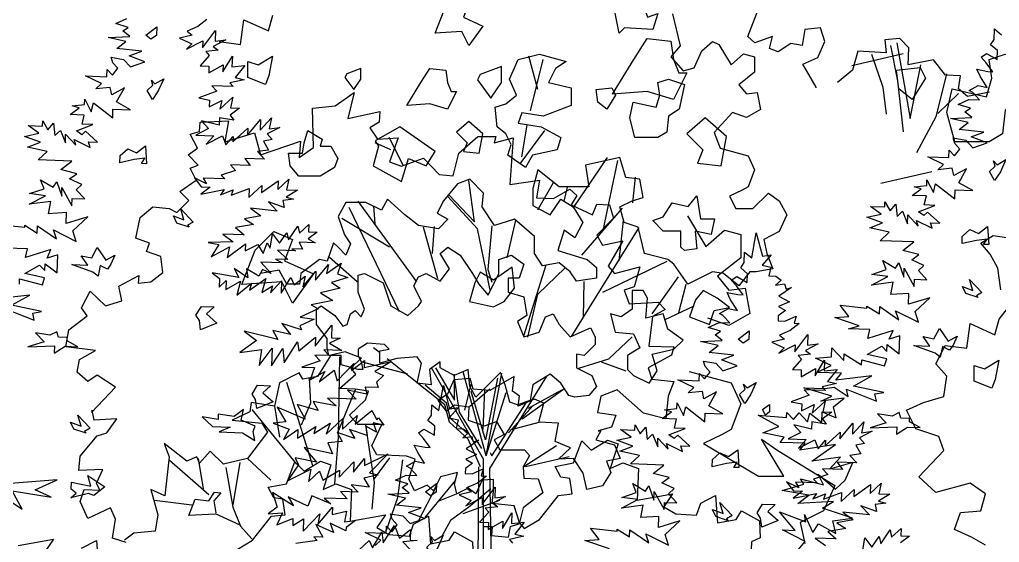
# Model space of a CAD drawing. Header units: inches. Extents: x 11.9 to 85.3, y 21.1 to 37.4.
# Drawn here: x 14.286 to 14.942, y 23.651 to 24.002 of the extents above; entities that cross this region are included whole.
import ezdxf

# ---------------------------------------------------------------- set-up
doc = ezdxf.new("R2010")
doc.units = ezdxf.units.IN
doc.header["$MEASUREMENT"] = 0
doc.layers.add('CAY', color=94, linetype='Continuous')
doc.layers.add('CAY-3', color=61, linetype='Continuous')

# ---------------------------------------------------------------- blocks, each defined once
blk = doc.blocks.new('A$C76451831')
at = {"layer": 'CAY'}
for p, q in [((2471.8, 2031.9), (2478.5, 2069.3)), ((2478.5, 2069.3), (2487.7, 2034.1)), ((2460.6, 2024.6), (2461.2, 2040.4)), ((2461.2, 2040.4), (2471.8, 2031.9)), ((2500.9, 2036.3), (2487.3, 2020.9)), ((2487.7, 2034.1), (2500.9, 2036.3)), ((2455.4, 2016.6), (2460.6, 2024.6)), ((2487.3, 2020.9), (2500.3, 2017.8)), ((2441.2, 1998.5), (2449.5, 2003.7)), ((2449.5, 2003.7), (2465, 1995)), ((2465.5, 2008.1), (2455.4, 2016.6)), ((2465, 1995), (2465.5, 2008.1)), ((2500.3, 2017.8), (2497.6, 2004.7)), ((2497.6, 2004.7), (2508, 2004.3)), ((2508, 2004.3), (2515.9, 1998.6)), ((2449, 1990.1), (2441.2, 1998.5)), ((2459, 1976.6), (2449, 1990.1)), ((2515.9, 1998.6), (2507.5, 1990.8)), ((2507.5, 1990.8), (2520.7, 1993)), ((2520.7, 1993), (2523.1, 1984.8)), ((2435.1, 1980.1), (2451.3, 1976.8)), ((2440.1, 1969.1), (2435.1, 1980.1)), ((2451.3, 1976.8), (2459, 1976.6)), ((2531.4, 1987.2), (2512.4, 1974.7)), ((2512.4, 1974.7), (2527.9, 1966)), ((2523.1, 1984.8), (2531.4, 1987.2)), ((2450.4, 1952.9), (2440.1, 1969.1)), ((2527.9, 1966), (2511.8, 1958.9)), ((2423.5, 1948.4), (2437, 1956)), ((2428.9, 1945.4), (2423.5, 1948.4)), ((2438.9, 1934.7), (2428.9, 1945.4)), ((2437, 1956), (2450.4, 1952.9)), ((2511.3, 1945.3), (2511.1, 1937.6)), ((2522, 1953.1), (2511.3, 1945.3)), ((2511.8, 1958.9), (2522, 1953.1)), ((2407, 1927.6), (2423.1, 1935.2)), ((2423.1, 1935.2), (2438.9, 1934.7)), ((2511.1, 1937.6), (2521.5, 1937.2)), ((2521.5, 1937.2), (2538.1, 1944.4)), ((2542.7, 1933.8), (2529.2, 1923.4)), ((2538.1, 1944.4), (2535, 1934)), ((2535, 1934), (2542.7, 1933.8)), ((2425.3, 1922), (2407, 1927.6)), ((2417, 1916.8), (2425.3, 1922)), ((2427.6, 1908.3), (2417, 1916.8)), ((2529.2, 1923.4), (2513.1, 1916.2)), ((2513.1, 1916.2), (2520.6, 1910.5)), ((2536.2, 1891.4), (2555.7, 1917.4)), ((2555.7, 1917.4), (2555.1, 1901.1)), ((2395.4, 1906.7), (2427.6, 1908.3)), ((2421.9, 1900.8), (2395.4, 1906.7)), ((2520.6, 1910.5), (2501.8, 1905.7)), ((2501.8, 1905.7), (2520.1, 1897.4)), ((2512.1, 1889.5), (2536.6, 1901.8)), ((2536.6, 1901.8), (2536.2, 1891.4)), ((2571.1, 1903.3), (2552.1, 1893.5)), ((2555.1, 1901.1), (2571.1, 1903.3)), ((2408.4, 1890.4), (2421.9, 1900.8)), ((2445.4, 1886.4), (2408.4, 1890.4)), ((2426.6, 1879.3), (2445.4, 1886.4)), ((2520.1, 1897.4), (2512.1, 1889.5)), ((2559.6, 1887.8), (2541, 1885.8)), ((2552.1, 1893.5), (2559.6, 1887.8)), ((2402.2, 1869.3), (2399.8, 1877.6)), ((2399.8, 1877.6), (2418.2, 1874.2)), ((2418.2, 1874.2), (2428.7, 1862.9)), ((2450.3, 1870.4), (2426.6, 1879.3)), ((2546.2, 1880.1), (2532.6, 1864.8)), ((2541, 1885.8), (2546.2, 1880.1)), ((2566.7, 1855.4), (2580.6, 1878.9)), ((2580.6, 1878.9), (2580.1, 1863.1)), ((2393.3, 1848.3), (2393.7, 1859.2)), ((2393.7, 1859.2), (2401.6, 1850.7)), ((2401.6, 1850.7), (2409.6, 1860.9)), ((2409.6, 1860.9), (2402.2, 1869.3)), ((2428.7, 1862.9), (2450.3, 1870.4)), ((2532.6, 1864.8), (2545.7, 1864.3)), ((2545.3, 1853.9), (2567, 1866.3)), ((2545.7, 1864.3), (2545.3, 1853.9)), ((2567, 1866.3), (2566.7, 1855.4)), ((2580.1, 1863.1), (2599.2, 1865.2)), ((2599.2, 1865.2), (2585, 1847.1)), ((2361.6, 1849.4), (2393.3, 1848.3)), ((2385.3, 1838.2), (2361.6, 1849.4)), ((2598.4, 1843.9), (2577, 1839.2)), ((2585, 1847.1), (2598.4, 1843.9)), ((2376.8, 1830.3), (2385.3, 1838.2)), ((2577, 1839.2), (2581.8, 1833.6)), ((1732.8, 1302.8), (1656.2, 1285.1)), ((4326.6, 1059.5), (4333.2, 1082.7)), ((4929.6, 1084.7), (4941, 1036.7)), ((4284.9, 1039.1), (4289.6, 1076)), ((4289.6, 1076), (4326.6, 1059.5)), ((5409.5, 1046.3), (5410, 1062.2)), ((5410, 1062.2), (5420.6, 1053.6)), ((4252.7, 1043.4), (4284.9, 1039.1)), ((4973.2, 1029.6), (4989.3, 1043.4)), ((4989.3, 1043.4), (4998.7, 1039.1)), ((4998.7, 1039.1), (5017.2, 1008.8)), ((5268.6, 1047.8), (5246.4, 1045.7)), ((5246.4, 1045.7), (5248.5, 1026.7)), ((5282.3, 1034.1), (5268.6, 1047.8)), ((5404.2, 1038.3), (5409.5, 1046.3)), ((5414.3, 1029.8), (5404.2, 1038.3)), ((4941, 1036.7), (4926.8, 1020.6)), ((4961.8, 1004.1), (4973.2, 1029.6)), ((5017.2, 1008.8), (5035.7, 1024.9)), ((5035.7, 1024.9), (5051.8, 1020.6)), ((5273.8, 1025), (5197.2, 1007.3)), ((5206.3, 1028.8), (5197.9, 1000.4)), ((5248.5, 1026.7), (5206.3, 1028.8)), ((5281.2, 1008.8), (5282.3, 1034.1)), ((5390, 1020.2), (5398.3, 1025.4)), ((5398.3, 1025.4), (5413.9, 1016.7)), ((5413.9, 1016.7), (5414.3, 1029.8)), ((4728.3, 971.5), (4715.1, 1021.6)), ((4717.8, 939.8), (4736.3, 1016.3)), ((4926.8, 1020.6), (4945.3, 999.7)), ((5051.8, 1020.6), (5051.8, 997.4)), ((5319.2, 1016.2), (5281.2, 1008.8)), ((5337.1, 993), (5319.2, 1016.2)), ((5397.8, 1011.8), (5390, 1020.2)), ((5407.8, 998.3), (5397.8, 1011.8)), ((4945.3, 999.7), (4961.8, 1004.1)), ((5051.8, 997.4), (5028.6, 978.9)), ((5197.9, 1000.4), (5175.7, 982.4)), ((5389, 990.8), (5383.9, 1001.9)), ((5383.9, 1001.9), (5400.1, 998.6)), ((5400.1, 998.6), (5407.8, 998.3)), ((5359.3, 991.9), (5337.1, 993)), ((5356.1, 972.9), (5359.3, 991.9)), ((5399.3, 974.6), (5389, 990.8)), ((5028.6, 978.9), (5040, 965.1)), ((5040, 965.1), (5056.1, 967.1)), ((5056.1, 967.1), (5060.8, 941.9)), ((5369.8, 961.3), (5356.1, 972.9)), ((5402.5, 967.7), (5369.8, 961.3)), ((5372.4, 970.1), (5385.8, 977.8)), ((5377.7, 967.2), (5372.4, 970.1)), ((5387.7, 956.4), (5377.7, 967.2)), ((5385.8, 977.8), (5399.3, 974.6)), ((5355.8, 949.4), (5371.9, 957)), ((5371.9, 957), (5387.7, 956.4)), ((5019.2, 937.2), (4991.7, 907.3)), ((5040, 930.1), (5019.2, 937.2)), ((5060.8, 941.9), (5040, 930.1)), ((5374.2, 943.7), (5355.8, 949.4)), ((5365.8, 938.6), (5374.2, 943.7)), ((5376.4, 930.1), (5365.8, 938.6)), ((5344.2, 928.5), (5376.4, 930.1)), ((5370.7, 922.5), (5344.2, 928.5)), ((5357.2, 912.1), (5370.7, 922.5)), ((4701.9, 860.6), (4738.9, 910.7)), ((4704.6, 871.1), (4712.5, 918.7)), ((4991.7, 907.3), (5000.7, 884.1)), ((5394.2, 908.1), (5357.2, 912.1)), ((5375.4, 901.1), (5394.2, 908.1)), ((4509.3, 881.7), (4485.5, 892.2)), ((4527.8, 857.9), (4506.6, 900.2)), ((5351, 891), (5348.6, 899.3)), ((5348.6, 899.3), (5367.1, 895.9)), ((5367.1, 895.9), (5377.5, 884.7)), ((5399.1, 892.1), (5375.4, 901.1)), ((5377.5, 884.7), (5399.1, 892.1)), ((5000.7, 884.1), (5042.4, 872.7)), ((5342.1, 870.1), (5342.5, 880.9)), ((5342.5, 880.9), (5350.4, 872.5)), ((5350.4, 872.5), (5358.4, 882.6)), ((5358.4, 882.6), (5351, 891)), ((4781, 794.5), (4832.5, 870.4)), ((4850.9, 870.4), (4799.8, 858.6)), ((4826.2, 761), (4847.8, 865.6)), ((4860, 840.1), (4850.9, 870.4)), ((5042.4, 872.7), (5051.8, 851.9)), ((5310.5, 871.2), (5342.1, 870.1)), ((5334.1, 859.9), (5310.5, 871.2)), ((4728.3, 851.9), (4721.2, 824)), ((4760.5, 826.3), (4728.3, 851.9)), ((4799.8, 858.6), (4804.6, 826.3)), ((5051.8, 851.9), (5042.4, 826.3)), ((5325.6, 852), (5334.1, 859.9)), ((5347, 854), (5325.6, 852)), ((5349.4, 843.1), (5347, 854)), ((5368.3, 853.3), (5349.4, 843.1)), ((5356.7, 832.4), (5368.3, 853.3)), ((4626.9, 837.7), (4608.4, 831)), ((4634, 774), (4625.3, 835.7)), ((4647.3, 816.9), (4626.9, 837.7)), ((4880.8, 837.7), (4860, 840.1)), ((4870.1, 802.5), (4874.1, 840.9)), ((4885.5, 810.2), (4880.8, 837.7)), ((5309, 828.6), (5309.3, 836.7)), ((5309.3, 836.7), (5319, 817.8)), ((4608.4, 831), (4587.6, 805.5)), ((4721.2, 824), (4721.2, 798.4)), ((4728.6, 791.9), (4751.7, 832.8)), ((4804.6, 826.3), (4760.5, 826.3)), ((4768, 805.1), (4772.9, 825.9)), ((5033.3, 821.6), (5014.8, 812.5)), ((5042.4, 826.3), (5033.3, 821.6)), ((5287.1, 813.5), (5300.6, 823.4)), ((5290.3, 826.5), (5309, 828.6)), ((5300.6, 823.4), (5290.3, 826.5)), ((5319, 817.8), (5322.2, 830.9)), ((5322.2, 830.9), (5350.9, 808.5)), ((5350.9, 808.5), (5351.3, 821.7)), ((5351.3, 821.7), (5377.6, 820.8)), ((5377.6, 820.8), (5356.7, 832.4)), ((4547.7, 684.5), (4460.2, 805.1)), ((4504.2, 807.8), (4495.2, 791.7)), ((4529.8, 784.6), (4504.2, 807.8)), ((4587.6, 805.5), (4578.1, 787)), ((4638.7, 763.4), (4593.5, 812.2)), ((4595.8, 814.5), (4634, 774)), ((4645.4, 796.4), (4647.3, 816.9)), ((4746.8, 784.6), (4762.9, 807.8)), ((4762.9, 807.8), (4781.4, 796.4)), ((4850.9, 796.4), (4869.4, 805.5)), ((4869.4, 805.5), (4885.5, 810.2)), ((5014.8, 812.5), (5023.9, 794.1)), ((5049.4, 794.1), (5072.6, 816.9)), ((5072.6, 816.9), (5088.7, 805.5)), ((5088.7, 805.5), (5100.1, 784.6)), ((5308.4, 812.7), (5287.1, 813.5)), ((5305.2, 799.3), (5308.4, 812.7)), ((4442.1, 803.1), (4430.3, 782.3)), ((4472, 803.1), (4442.1, 803.1)), ((4522.3, 639.8), (4446.8, 795.6)), ((4495.2, 791.7), (4472, 803.1)), ((4485.8, 770.9), (4483.8, 797.9)), ((4663.8, 768.5), (4645.4, 796.4)), ((4721.2, 798.4), (4746.8, 784.6)), ((4781.4, 796.4), (4795.5, 773.2)), ((4794.3, 724.1), (4854.9, 794.5)), ((4857.6, 773.2), (4850.9, 796.4)), ((5023.9, 794.1), (5049.4, 794.1)), ((5240.9, 785.6), (5224.9, 797.1)), ((5224.9, 797.1), (5246.2, 796.3)), ((5246.2, 796.3), (5246.5, 804)), ((5246.5, 804), (5254.2, 790.6)), ((5254.2, 790.6), (5262.7, 800.7)), ((5262.7, 800.7), (5264.7, 782.1)), ((5264.7, 782.1), (5272.7, 790)), ((5272.7, 790), (5280.2, 771.1)), ((5296.7, 789.1), (5321.1, 798.7)), ((5321.1, 798.7), (5305.2, 799.3)), ((4430.3, 782.3), (4439.8, 754.7)), ((4507, 736.3), (4436.2, 779.1)), ((4550.6, 768.5), (4529.8, 784.6)), ((4578.1, 787), (4594.3, 777.9)), ((4594.3, 777.9), (4580.5, 763.8)), ((4693.7, 777.9), (4663.8, 768.5)), ((4682.7, 720.5), (4695.7, 776.4)), ((4723.6, 752.4), (4693.7, 777.9)), ((4850.1, 715.8), (4856.4, 776.4)), ((4951.7, 782.9), (4979.4, 737.5)), ((5100.1, 784.6), (5088.7, 759.5)), ((5219.4, 781), (5240.9, 785.6)), ((5243.1, 772.4), (5219.4, 781)), ((5280.2, 771.1), (5280.7, 784.3)), ((5280.7, 784.3), (5296, 767.8)), ((5296, 767.8), (5293.5, 776.1)), ((5293.5, 776.1), (5317.1, 764.4)), ((5304.7, 783.4), (5296.7, 789.1)), ((5310.3, 788.7), (5304.7, 783.4)), ((5328.3, 772.2), (5310.3, 788.7)), ((4580.5, 763.8), (4550.6, 768.5)), ((4579.1, 689), (4557.9, 766.3)), ((4571.1, 726.8), (4574.5, 766.9)), ((4657.5, 671.8), (4638.7, 763.4)), ((4659.9, 768.1), (4654, 702.8)), ((4767.6, 761.4), (4758.6, 731.5)), ((4783.7, 750), (4767.6, 761.4)), ((4778.7, 602.9), (4879.6, 765.8)), ((4795.5, 773.2), (4783.7, 750)), ((4878.5, 766.1), (4857.6, 773.2)), ((4887.9, 726.8), (4878.5, 766.1)), ((4979.4, 737.5), (5007.1, 761.7)), ((5007.1, 761.7), (5031.3, 755.2)), ((5223.8, 764.9), (5243.1, 772.4)), ((5253, 758.5), (5223.8, 764.9)), ((5314.7, 772.6), (5328.3, 772.2)), ((5317.1, 764.4), (5314.7, 772.6)), ((4439.8, 754.7), (4448.8, 741)), ((4723.6, 726.8), (4723.6, 752.4)), ((5031.3, 755.2), (5031.3, 720.4)), ((5088.7, 759.5), (5065.6, 747.7)), ((5065.6, 747.7), (5070.3, 726.8)), ((5239.5, 745.8), (5253, 758.5)), ((5289.7, 744), (5239.5, 745.8)), ((4423.7, 742.9), (4414.2, 715.4)), ((4430.3, 736.3), (4423.7, 742.9)), ((4442.1, 724.5), (4430.3, 736.3)), ((4448.8, 741), (4442.1, 724.5)), ((4758.6, 731.5), (4802.2, 717.8)), ((5273.4, 731.5), (5289.7, 744)), ((5297.2, 725.2), (5273.4, 731.5)), ((4402.8, 717.8), (4374.9, 696.9)), ((4414.2, 715.4), (4402.8, 717.8)), ((4458.8, 684.4), (4417.8, 720.8)), ((4735.4, 708.3), (4723.6, 726.8)), ((4802.2, 717.8), (4816, 706)), ((4922.5, 717.8), (4887.9, 726.8)), ((4931.5, 710.7), (4922.5, 717.8)), ((5031.3, 720.4), (4996.5, 692.7)), ((5070.3, 726.8), (5079.3, 704)), ((5286.5, 717.4), (5297.2, 725.2)), ((5304.8, 709.1), (5286.5, 717.4)), ((4654, 702.8), (4659.9, 684)), ((4707.6, 603.7), (4740.9, 709.9)), ((4728.7, 665.9), (4769.2, 705.2)), ((4760.5, 713.1), (4735.4, 708.3)), ((4777, 699.3), (4760.5, 713.1)), ((4816, 706), (4816, 689.9)), ((4825.4, 669), (4921.3, 715.4)), ((4952.3, 680.8), (4931.5, 710.7)), ((5079.3, 704), (5054.2, 699.3)), ((5226.8, 695.5), (5248.4, 702.9)), ((5248.4, 702.9), (5243.4, 716.2)), ((5243.4, 716.2), (5262.1, 705.1)), ((5262.1, 705.1), (5267.3, 713.1)), ((5267.3, 713.1), (5274.7, 691.5)), ((5274.7, 691.5), (5275.2, 704.7)), ((5275.2, 704.7), (5290.1, 677.4)), ((5296.4, 701.2), (5304.8, 709.1)), ((4342.7, 701.7), (4314.8, 696.9)), ((4354.1, 680.8), (4342.7, 701.7)), ((4374.9, 696.9), (4372.6, 680.8)), ((4786.1, 685.5), (4777, 699.3)), ((4816, 689.9), (4786.1, 685.5)), ((4899.3, 636.8), (4938.6, 692.2)), ((4989.3, 699.3), (4952.3, 680.8)), ((5005.4, 696.9), (4989.3, 699.3)), ((4996.5, 692.7), (5013.6, 672)), ((5028.6, 678.5), (5005.4, 696.9)), ((5044.7, 699.3), (5028.6, 678.5)), ((5054.2, 699.3), (5044.7, 699.3)), ((5226.3, 679.6), (5250.7, 692.4)), ((5250.7, 692.4), (5226.8, 695.5)), ((5290.1, 677.4), (5290.5, 688.3)), ((5290.5, 688.3), (5309, 687.6)), ((5309, 687.6), (5296.4, 701.2)), ((4372.6, 680.8), (4354.1, 680.8)), ((4796.7, 631.7), (4797.9, 685.1)), ((4938.6, 636.8), (4950, 680.8)), ((5013.6, 672), (5037.8, 675)), ((5037.8, 675), (5044.9, 637.2)), ((5258.6, 683.9), (5226.3, 679.6)), ((5255.2, 665.5), (5258.6, 683.9)), ((4713.4, 601.8), (4728.7, 665.9)), ((5282, 667.2), (5255.2, 665.5)), ((5281.5, 650.9), (5282, 667.2)), ((5313.5, 660.7), (5281.5, 650.9)), ((5291.5, 640.2), (5313.5, 660.7)), ((4917.8, 627.7), (4961.8, 648.6)), ((5179.9, 649.5), (5219.6, 645.4)), ((5192.9, 632.7), (5179.9, 649.5)), ((5219.6, 645.4), (5219.7, 648.1)), ((5219.7, 648.1), (5238.4, 636.6)), ((5238.4, 636.6), (5238.7, 647.4)), ((5238.7, 647.4), (5267.1, 627.9)), ((5013.6, 619.5), (4982.4, 630.1)), ((5044.9, 637.2), (5013.6, 619.5)), ((5171.6, 631.2), (5192.9, 632.7)), ((5208.3, 619), (5171.6, 631.2)), ((5262.5, 641.2), (5296.4, 624.1)), ((5267.1, 627.9), (5262.5, 641.2)), ((5296.4, 624.1), (5291.5, 640.2)), ((5192.3, 614.2), (5208.3, 619)), ((4834.4, 569.5), (4869.4, 602.2)), ((5224, 613.1), (5192.3, 614.2)), ((5220.8, 600), (5224, 613.1)), ((5258.8, 611.8), (5220.8, 600)), ((5252.9, 598.9), (5258.8, 611.8)), ((5268.9, 603.8), (5252.9, 598.9)), ((5268, 577.1), (5268.9, 603.8)), ((4491.5, 579.5), (4483.4, 586)), ((5166.8, 572.4), (5167.3, 586)), ((5167.3, 586), (5185.2, 566.8)), ((5219.9, 576), (5241.7, 588.4)), ((5241.7, 588.4), (5249.5, 580.4)), ((5249.5, 580.4), (5249.9, 590.8)), ((5249.9, 590.8), (5268, 577.1)), ((5142.7, 570.6), (5166.8, 572.4)), ((5166.3, 559.3), (5142.7, 570.6)), ((5185.2, 566.8), (5185.5, 577.2)), ((5185.5, 577.2), (5211.7, 560.4)), ((5249.2, 569.6), (5219.9, 576)), ((4534.5, 546.7), (4466.9, 564.4)), ((4541.2, 539.6), (4503.7, 569.7)), ((4647.3, 419.7), (4569.9, 556)), ((4575.8, 556.2), (4604.1, 507.8)), ((4789.6, 555.4), (4834.4, 569.5)), ((4823, 565.2), (4860, 551.4)), ((5144.7, 549.2), (5166.3, 559.3)), ((5211.7, 560.4), (5212, 568.1)), ((5212, 568.1), (5246.1, 559.2)), ((5246.1, 559.2), (5249.2, 569.6)), ((4602.9, 544.4), (4611.2, 489.7)), ((4604.1, 507.8), (4604.1, 546.7)), ((4651.6, 424.8), (4617.3, 549.9)), ((4651.6, 424.8), (4675, 548.1)), ((4656.8, 405.9), (4741.3, 542.4)), ((5181.8, 547.9), (5144.7, 549.2)), ((5173.3, 537.8), (5181.8, 547.9)), ((5227, 544), (5173.3, 537.8)), ((5199.7, 528.7), (5227, 544)), ((4589.9, 500.7), (4541.2, 539.6)), ((4592.3, 503.1), (4560.4, 530.2)), ((4668.2, 540.8), (4650.5, 448.4)), ((5157, 525.2), (5170.6, 527)), ((5170.6, 527), (5191.5, 513.1)), ((5244.7, 519.4), (5199.7, 528.7)), ((4650.5, 448.4), (4629.2, 520.8)), ((4646.9, 463.7), (4649.3, 523.1)), ((4651.6, 424.8), (4681.2, 519.2)), ((4705.1, 479.9), (4766.8, 524.3)), ((4714.5, 496), (4764.5, 523.1)), ((5125.3, 526.3), (5157, 525.2)), ((5167.5, 513.9), (5125.3, 526.3)), ((5150.9, 506.4), (5167.5, 513.9)), ((5189.1, 524.1), (5233.8, 506.2)), ((5191.5, 513.1), (5189.1, 524.1)), ((5231.5, 517.1), (5244.7, 519.4)), ((5233.8, 506.2), (5231.5, 517.1)), ((4596.6, 475.1), (4589.9, 500.7)), ((4598.2, 480.3), (4592.3, 503.1)), ((4659.9, 424.8), (4712.2, 505.4)), ((5185.9, 510.6), (5150.9, 506.4)), ((5169.6, 498), (5185.9, 510.6)), ((5174, 481.5), (5169.6, 498)), ((4611.2, 489.7), (4644.6, 435.4)), ((5057.3, 485.6), (5099.7, 481.8)), ((5088.4, 468.6), (5057.3, 485.6)), ((5099.7, 481.8), (5100, 489.5)), ((5100, 489.5), (5110.1, 478.8)), ((5110.1, 478.8), (5118.6, 488.9)), ((5118.6, 488.9), (5131.2, 475.3)), ((5131.2, 475.3), (5134.4, 488.3)), ((5134.4, 488.3), (5152.5, 474.6)), ((5152.5, 474.6), (5153.1, 490.4)), ((5153.1, 490.4), (5174, 481.5)), ((4624.5, 449.6), (4596.6, 475.1)), ((4623.3, 457.8), (4598.2, 480.3)), ((5064.1, 459.1), (5088.4, 468.6)), ((5096, 452.5), (5064.1, 459.1)), ((4643, 408.3), (4624.5, 449.6)), ((5062.5, 449.6), (5086.7, 432.5)), ((5090.3, 444.6), (5096, 452.5)), ((5127.4, 443.3), (5090.3, 444.6)), ((5119.3, 433.1), (5127.4, 443.3)), ((5172.7, 441.7), (5119.3, 433.1)), ((5137.3, 416.6), (5172.7, 441.7)), ((4657.5, 429.5), (4659.9, 424.8)), ((4647.3, 135.4), (4647.3, 419.7)), ((5180.2, 422.8), (5137.3, 416.6)), ((5163.7, 404.8), (5180.2, 422.8)), ((5198.4, 414.5), (5163.7, 404.8)), ((5187.1, 388.1), (5198.4, 414.5)), ((4638.3, 140.1), (4640.6, 408.3)), ((4661.5, 135.4), (4656.8, 405.9)), ((5154.7, 381.1), (5147.1, 397.2)), ((5147.1, 397.2), (5173, 375)), ((5093.2, 372.8), (5125.3, 382.1)), ((5120.6, 390.5), (5154.7, 381.1)), ((5125.3, 382.1), (5120.6, 390.5)), ((5171.9, 380.3), (5154.8, 342.6)), ((5173, 375), (5187.1, 388.1)), ((5132.9, 366), (5093.2, 372.8)), ((5116.6, 353.4), (5132.9, 366)), ((5169.7, 356.6), (5116.6, 353.4)), ((5153.5, 346.7), (5169.7, 356.6)), ((5112.4, 313.2), (5089.4, 340.8)), ((5089.4, 340.8), (5128.7, 326.2)), ((5154.8, 342.6), (5120.1, 324.9)), ((5126.4, 336.8), (5139.1, 310)), ((5128.7, 326.2), (5126.4, 336.8)), ((5198.3, 331.5), (5153.5, 346.7)), ((5120.1, 324.9), (5127.1, 293.6)), ((5139.1, 310), (5147.2, 322.9)), ((5147.2, 322.9), (5173.5, 308.8)), ((5168.7, 327.6), (5198.3, 331.5)), ((5173.5, 308.8), (5168.7, 327.6)), ((5093.9, 313.9), (5112.4, 313.2)), ((5127.7, 296.8), (5093.9, 313.9)), ((5116.8, 284), (5127.7, 296.8))]:
    blk.add_line(p, q, dxfattribs=at)
for points in [[(2451.7, 1910.2), (2468, 1922.8), (2467.5, 1909.6), (2459.2, 1904.5)], [(2453.8, 1827.6), (2462.2, 1835.5), (2459.8, 1843.3), (2465, 1837.6), (2478.4, 1845.3), (2470.1, 1827), (2461.5, 1814.2)], [(1287.7, 1470.3), (1307.5, 1502), (1343.1, 1498), (1347, 1470.3), (1355, 1450.5), (1366.8, 1450.5), (1347, 1410.9), (1307.5, 1422.8), (1256, 1418.8)], [(1754.8, 1391.1), (1762.7, 1426.7), (1814.2, 1414.8), (1822.1, 1442.6), (1818.1, 1470.3), (1841.9, 1478.2), (1877.5, 1466.3), (1865.7, 1410.9), (1841.9, 1395), (1837.9, 1359.4), (1818.1, 1347.5), (1766.7, 1347.5)], [(1058.5, 1448.2), (1054.5, 1440.3), (1074.3, 1412.6), (1090.2, 1436.3), (1090.2, 1460.1)], [(1683.5, 1426.7), (1679.6, 1454.5), (1715.2, 1458.4), (1723.1, 1442.6), (1703.3, 1410.9)], [(1418.3, 1311.9), (1426.2, 1355.4), (1394.5, 1383.2), (1366.8, 1359.4), (1390.6, 1335.6), (1382.7, 1315.8)], [(722.8, 1185.8), (750.5, 1213.5), (778.2, 1201.7), (766.3, 1170), (809.9, 1150.2), (778.2, 1106.6), (762.4, 1138.3), (703, 1134.3)], [(1109.9, 1128.8), (1106, 1160.5), (1078.3, 1140.7), (1058.5, 1152.6), (1050.5, 1136.7), (1042.6, 1109), (1078.3, 1101.1), (1094.1, 1109)], [(4862.9, 1119.3), (4873.5, 1124.6), (4873.5, 1103.5), (4884.1, 1103.5), (4892, 1079.7), (4907.8, 1085), (4899.9, 1061.2), (4857.7, 1063.9), (4849.7, 1055.9), (4841.8, 1095.6), (4849.7, 1095.6)], [(4588.5, 1090.3), (4606.9, 1108.8), (4625.4, 1100.8), (4617.5, 1079.7), (4646.5, 1066.5), (4625.4, 1037.5), (4614.9, 1058.6), (4575.3, 1055.9)], [(1443.6, 1052.7), (1459.9, 1065.3), (1459.5, 1052.2), (1451.1, 1047)], [(4143.6, 1052.7), (4159.9, 1065.3), (4159.5, 1052.2), (4151.1, 1047)], [(4709.9, 855.3), (4683.5, 873.8), (4688.8, 889.6), (4680.8, 905.5), (4667.6, 916), (4665, 945.1), (4680.8, 950.3), (4696.7, 963.5), (4686.1, 987.3), (4699.3, 1016.3), (4731, 1024.3), (4770.6, 1013.7), (4754.7, 1003.1), (4744.2, 982), (4778.5, 974.1), (4778.5, 947.7), (4757.4, 939.8), (4736.3, 931.9), (4704.6, 937.1), (4699.3, 921.3), (4733.6, 916), (4762.7, 900.2), (4757.4, 881.7), (4720.4, 873.8)], [(1795.5, 989.9), (1795.5, 1013.7), (1811.3, 1008.4), (1832.5, 1021.6), (1827.2, 992.6), (1821.9, 979.4)], [(4295.5, 989.9), (4295.5, 1013.7), (4311.3, 1008.4), (4332.5, 1021.6), (4327.2, 992.6), (4321.9, 979.4)], [(4443.3, 995.2), (4440.7, 989.9), (4453.9, 971.5), (4464.4, 987.3), (4464.4, 1003.1)], [(4554.1, 982), (4567.3, 1003.1), (4591.1, 1000.5), (4593.7, 982), (4599, 968.8), (4606.9, 968.8), (4593.7, 942.4), (4567.3, 950.3), (4533, 947.7)], [(1445.7, 970.1), (1454.1, 978), (1451.7, 985.8), (1456.9, 980.2), (1470.4, 987.9), (1462, 969.6), (1453.4, 956.7)], [(4145.7, 970.1), (4154.1, 978), (4151.7, 985.8), (4156.9, 980.2), (4170.4, 987.9), (4162, 969.6), (4153.4, 956.7)], [(4865.6, 929.2), (4870.9, 953), (4905.2, 945.1), (4910.4, 963.5), (4907.8, 982), (4923.6, 987.3), (4947.4, 979.4), (4939.5, 942.4), (4923.6, 931.9), (4921, 908.1), (4907.8, 900.2), (4873.5, 900.2)], [(4818.1, 953), (4815.4, 971.5), (4839.2, 974.1), (4844.5, 963.5), (4831.3, 942.4)], [(4641.2, 876.4), (4646.5, 905.5), (4625.4, 923.9), (4606.9, 908.1), (4622.8, 892.2), (4617.5, 879)], [(4403.7, 887), (4419.5, 887), (4430.1, 868.5), (4424.8, 855.3), (4403.7, 842.1), (4372, 842.1), (4358.8, 857.9), (4356.2, 876.4), (4377.3, 876.4), (4380, 892.2), (4385.2, 910.7), (4406.4, 897.5)], [(4562.1, 857.9), (4575.3, 879), (4522.5, 916), (4485.5, 894.9), (4490.8, 887), (4482.9, 857.9), (4525.1, 834.2), (4535.7, 868.5)], [(1444.6, 860.9), (1436.9, 861.2), (1442.2, 869.2), (1426.3, 867), (1404.8, 862.3), (1405.2, 873.2), (1416.4, 883.2), (1429.3, 877.3), (1442.8, 887.7)], [(4144.6, 860.9), (4136.9, 861.2), (4142.2, 869.2), (4126.3, 867), (4104.8, 862.3), (4105.2, 873.2), (4116.4, 883.2), (4129.3, 877.3), (4142.8, 887.7)], [(5402.6, 849.4), (5411, 857.2), (5408.6, 865), (5413.8, 859.4), (5427.2, 867.1), (5418.9, 848.8), (5410.3, 835.9)], [(1428.7, 781.7), (1410.3, 787.8), (1405.3, 798.4), (1420.9, 792.4), (1416.1, 808.9), (1434.4, 789.2), (1426.1, 784.5)], [(1476.9, 785.4), (1471.7, 793.3), (1479.9, 806.6), (1498.9, 806), (1487.6, 795.5), (1503, 781.8), (1478.7, 771.8)], [(4915.7, 781.4), (4928.9, 802.5), (4952.7, 797.2), (4965.9, 813), (4971.2, 778.7), (4992.3, 778.7), (4987, 755), (4963.2, 760.2), (4965.9, 733.8), (4947.4, 731.2), (4942.1, 736.5), (4942.1, 760.2), (4915.7, 760.2), (4899.9, 776.1)], [(4208.2, 766.2), (4189.8, 772.3), (4184.7, 782.9), (4200.4, 776.9), (4195.5, 793.4), (4213.9, 773.7), (4205.6, 769)], [(5401.5, 740.1), (5393.8, 740.4), (5399.1, 748.4), (5383.1, 746.2), (5361.7, 741.5), (5362, 752.4), (5373.3, 762.4), (5386.2, 756.5), (5399.7, 766.9)], [(4064.6, 698.7), (4032.9, 710.2), (4056.9, 709.4), (4046.9, 723.3), (4062.7, 720.1), (4070.9, 735.6), (4083.8, 716.6), (4097.3, 724.3), (4091.3, 710.9), (4086.1, 703.4), (4075.4, 708.7), (4072.1, 693)], [(4499.5, 590.8), (4474.4, 593.1), (4460.6, 583.7), (4460.6, 574.6), (4464.9, 565.2), (4467.3, 553.8), (4460.6, 553.8), (4435.1, 560.5), (4435.1, 574.6), (4416.6, 574.6), (4414.2, 586), (4414.2, 599.8), (4398.1, 620.6), (4398.1, 643.8), (4405.2, 648.6), (4425.6, 634.4), (4437.4, 618.3), (4444.1, 620.6), (4448.8, 636.8), (4455.9, 641.5), (4464.9, 632), (4469.6, 643.8), (4460.6, 669), (4460.6, 694.6), (4469.6, 696.9), (4497.6, 683.2), (4509, 648.6), (4534.5, 634.4), (4550.6, 648.6), (4554.9, 655.2), (4543.5, 678.5), (4550.6, 692.2), (4562, 696.9), (4582.9, 685.5), (4596.6, 704), (4582.9, 726.8), (4594.3, 736.3), (4612.7, 724.5), (4631.2, 696.9), (4640.6, 680.8), (4654.4, 664.7), (4670.5, 696.9), (4670.5, 717.8), (4689, 724.5), (4707.5, 710.7), (4700.8, 689.9), (4684.3, 689.9), (4684.3, 669), (4707.5, 662.3), (4712.2, 634.4), (4698.4, 625.4), (4707.5, 602.2), (4730.7, 609.2), (4740.1, 632), (4751.5, 636.8), (4760.5, 620.6), (4777, 602.2), (4806.9, 615.9), (4814, 602.2), (4814, 590.8), (4797.5, 574.6), (4786.1, 576.6), (4786.1, 556.2), (4809.3, 544.4), (4816, 528.2), (4804.6, 514.5), (4783.7, 512.1), (4774.7, 514.5), (4762.9, 533), (4746.8, 546.7), (4721.2, 530.6), (4716.9, 507.4), (4698.4, 500.7), (4686.6, 505), (4679.9, 530.6), (4672.9, 549.1), (4656.8, 533), (4635.9, 512.1), (4626.9, 528.2), (4624.5, 553.8), (4603.7, 544.4), (4582.9, 556.2), (4582.9, 565.2), (4566.7, 553.8), (4569.1, 530.6), (4548.3, 533), (4554.9, 562.8), (4548.3, 572.3), (4518, 569.9), (4492.8, 562.8), (4492.8, 581.3), (4506.6, 583.7)], [(5385.6, 660.9), (5367.2, 667), (5362.2, 677.6), (5377.8, 671.6), (5372.9, 688.1), (5391.3, 668.4), (5383, 663.7)], [(4892.2, 660), (4885.5, 671.4), (4869.4, 671.4), (4869.4, 643.8), (4852.9, 632), (4836.8, 636.8), (4843.9, 609.2), (4871.4, 606.9), (4880.8, 586), (4862.3, 574.6), (4862.3, 553.8), (4871.4, 544.4), (4894.6, 533), (4906.4, 551.4), (4899.3, 576.6), (4931.5, 583.7), (4945.3, 597.4), (4922.5, 613.6), (4915.4, 636.8), (4889.8, 630.1)], [(4975.5, 671.4), (4963.7, 657.6), (4954.7, 632), (4984.6, 620.6), (4991.7, 641.5), (5014.8, 646.2), (4996.4, 660)], [(4223.4, 626.6), (4218.2, 634.5), (4226.4, 647.8), (4245.4, 647.1), (4234.2, 636.7), (4249.6, 623), (4225.2, 612.9)], [(5321.5, 577.9), (5289.7, 589.5), (5313.7, 588.6), (5303.8, 602.6), (5319.5, 599.3), (5327.8, 614.9), (5340.7, 595.8), (5354.1, 603.5), (5348.2, 590.1), (5343, 582.6), (5332.3, 588), (5329, 572.2)], [(4013.2, 601.7), (4010.8, 609.9), (4000.2, 604.8), (3978.6, 608.3), (3991.7, 594.7), (3967.4, 587.4), (4007.3, 588.7), (4006.9, 577.9), (4023.2, 588.2), (4042.2, 587.5), (4026.2, 596.2), (4026.3, 601.2)], [(4307.3, 508.9), (4302.2, 516.8), (4310.3, 530.1), (4329.4, 529.4), (4318.1, 518.9), (4333.5, 505.2), (4309.1, 495.2)], [(4054.6, 458.4), (4036.2, 464.5), (4031.1, 475.1), (4046.8, 469.1), (4041.9, 485.6), (4060.3, 465.9), (4052, 461.2)], [(4303.8, 461), (4306.8, 469), (4285.8, 477.9), (4289, 493.7), (4275.1, 483.3), (4251.6, 486.8), (4251.4, 479.1), (4227.5, 482.7), (4242.8, 468.5), (4269.5, 467.6), (4253, 460.5), (4287.8, 459.2), (4306, 447.7)], [(5270.1, 480.9), (5267.7, 489.1), (5257.1, 484.1), (5235.4, 487.5), (5248.5, 473.9), (5224.3, 466.6), (5264.2, 467.9), (5263.8, 457.1), (5280, 467.4), (5299.1, 466.7), (5283, 475.4), (5283.2, 480.4)], [(4032, 374.8), (4032.4, 385.2), (4061.2, 379.2), (4056.8, 395.2), (4082.5, 378.5), (4066.1, 365.4), (4058.1, 368.4), (4031.6, 361.7), (4039.5, 369.1)]]:
    blk.add_lwpolyline(points, close=True, dxfattribs=at)
for points in [[(530, 749.3), (509.9, 755.6), (514.2, 784.1), (506.8, 800.9), (473, 785.1), (461.4, 810.4), (467.7, 828.4), (490.9, 827.3), (485.7, 837.9), (495.2, 857.9), (459.3, 856.8), (461.4, 877.9), (486.7, 908.5), (501.5, 912.7), (516.3, 933.8), (482.5, 931.7), (479.3, 946.5), (478.3, 943.3), (514.2, 981.3), (486.7, 999.2), (473, 989.7), (457.2, 1003.4), (460.4, 1022.4), (484.6, 1036.1), (440.3, 1041.4), (444.5, 1066.7), (472, 1087.8), (463.5, 1099.4), (476.2, 1124.7), (499.4, 1102.6), (523.6, 1110), (519.4, 1132.1), (549, 1147.9), (547.9, 1136.3), (566.9, 1138.4), (584.8, 1152.1), (581.7, 1176.4), (560.6, 1183.8), (564.8, 1196.4), (544.7, 1203.8), (551.1, 1234.4), (570.1, 1250.2), (594.3, 1248.1), (605.9, 1241.8), (623.8, 1259.7), (610.1, 1273.4), (634.4, 1290.3), (625.9, 1308.2), (637.6, 1312.5), (622.8, 1328.3), (636.5, 1337.8), (625.9, 1358.9), (639.7, 1363.1), (640.7, 1376.8), (682.9, 1378.9), (677.6, 1347.3), (721.9, 1361), (730.4, 1328.3), (790.5, 1348.3), (788.4, 1324.1), (809.5, 1338.8), (808.4, 1397.9), (842.2, 1401.1), (870.6, 1421.1), (861.1, 1382.1), (908.6, 1392.6), (907.6, 1376.8), (893.8, 1368.4), (905.4, 1351.5), (936, 1353.6), (923.4, 1317.7), (941.3, 1311.4), (974, 1323), (997.2, 1298.7), (1018.3, 1296.6), (1026.7, 1330.4), (1055.2, 1355.7), (1081.6, 1355.7), (1079.5, 1346.2), (1107.9, 1353.6), (1102.7, 1284), (1147, 1290.3), (1142.7, 1263.9), (1168.1, 1262.9), (1192.3, 1276.6), (1202.9, 1267.1), (1194.4, 1253.4), (1226.1, 1238.6), (1232.4, 1254.5), (1251.4, 1253.4), (1257.7, 1233.4), (1232.4, 1208), (1240.8, 1193.3), (1271.4, 1199.6), (1249.3, 1161.6), (1258.8, 1151.1), (1296.7, 1160.6), (1288.3, 1131.1), (1273.5, 1125.8), (1280.9, 1105.7), (1324.2, 1107.9), (1334.7, 1097.3), (1315.7, 1086.8), (1310.4, 1042.5), (1347.4, 1041.4), (1344.2, 1028.7), (1309.4, 1009.8), (1314.7, 992.9), (1347.4, 989.7), (1338.9, 967.6), (1335.8, 933.8), (1302, 942.3), (1263, 977.1), (1238.7, 967.6), (1233.4, 943.3), (1260.9, 939.1), (1254.5, 921.2), (1234.5, 915.9), (1238.7, 915.9), (1231.3, 902.2), (1258.8, 894.8), (1267.2, 874.8), (1247.2, 870.5), (1253.5, 853.7)], [(1812.8, 745.3), (1792, 757.1), (1766.4, 768.5), (1775.5, 794.1), (1805.7, 796.4), (1812.8, 821.6), (1789.6, 837.7), (1738.5, 824), (1713.4, 847.2), (1750.3, 886.5), (1743.2, 907.3), (1708.6, 918.7), (1694.9, 946.6), (1720, 958), (1750.3, 967.1), (1755, 997.4), (1738.5, 1015.9), (1752.7, 1043.4), (1784.9, 1039.1), (1789.6, 1076), (1826.6, 1059.5), (1833.2, 1082.7), (1847.4, 1101.2)], [(1835.6, 1126.7), (1831.3, 1159), (1819.5, 1179.8), (1805.7, 1196), (1824.2, 1207.4), (1854.1, 1203)], [(1251.4, 739.8), (1214.7, 752), (1236, 753.5), (1223, 770.3), (1262.8, 766.2), (1262.9, 768.9), (1281.5, 757.4), (1281.9, 768.2), (1310.2, 748.6), (1305.7, 761.9), (1339.5, 744.9), (1334.6, 760.9), (1356.7, 781.5), (1324.6, 771.7), (1325.2, 788), (1298.4, 786.2), (1301.7, 804.7), (1269.4, 800.4), (1293.9, 813.1), (1270, 816.2), (1291.5, 823.6), (1286.5, 837), (1305.2, 825.9), (1310.4, 833.9), (1317.9, 812.3), (1318.3, 825.4), (1333.2, 798.2), (1333.6, 809), (1352.2, 808.4), (1339.5, 822), (1347.9, 829.8), (1329.6, 838.2), (1340.3, 846), (1316.5, 852.2), (1332.8, 864.8), (1282.6, 866.6), (1296.2, 879.2), (1266.9, 885.7), (1286.2, 893.2), (1262.5, 901.7), (1284, 906.4), (1268.1, 917.8), (1289.3, 917.1), (1289.6, 924.8), (1297.3, 911.4), (1305.8, 921.5), (1307.9, 902.9), (1315.9, 910.7), (1323.4, 891.9), (1323.8, 905), (1339.1, 888.6), (1336.7, 896.9), (1360.3, 885.2), (1357.8, 893.4), (1371.4, 892.9), (1353.4, 909.4), (1347.8, 904.2), (1339.8, 909.9), (1364.2, 919.5), (1348.4, 920), (1351.5, 933.5), (1330.3, 934.3), (1343.8, 944.2), (1333.4, 947.3), (1352.1, 949.4), (1352.4, 957.5), (1362.1, 938.6), (1365.3, 951.6), (1394, 929.3), (1394.4, 942.4), (1420.7, 941.5), (1399.8, 953.1), (1411.4, 974), (1392.5, 963.8), (1390.1, 974.8), (1368.8, 972.8), (1377.2, 980.7), (1353.6, 991.9), (1385.3, 990.8), (1385.6, 1001.7), (1393.5, 993.3), (1401.6, 1003.4), (1394.2, 1011.8), (1391.7, 1020.1), (1410.2, 1016.7), (1420.7, 1005.5), (1442.2, 1012.9), (1418.5, 1021.8), (1437.3, 1028.9), (1400.3, 1032.9), (1413.8, 1043.3), (1387.3, 1049.2), (1419.5, 1050.8), (1409, 1059.4), (1417.3, 1064.5), (1398.9, 1070.1), (1415, 1077.7), (1430.9, 1077.2), (1420.8, 1088), (1415.5, 1090.9), (1428.9, 1098.6), (1442.4, 1095.4), (1432.1, 1111.6), (1427, 1122.6), (1443.2, 1119.4), (1450.9, 1119.1), (1441, 1132.6), (1433.1, 1141), (1441.4, 1146.2), (1457, 1137.5), (1457.5, 1150.6), (1447.3, 1159.1), (1452.6, 1167.1), (1453.1, 1182.9), (1463.7, 1174.4), (1470.5, 1211.8), (1479.7, 1176.6), (1492.9, 1178.8), (1479.2, 1163.4), (1492.2, 1160.3), (1489.5, 1147.2), (1499.9, 1146.8), (1507.9, 1141.1), (1499.4, 1133.3), (1512.7, 1135.5), (1515.1, 1127.3), (1523.3, 1129.7), (1504.3, 1117.2), (1519.9, 1108.5), (1503.8, 1101.4), (1514, 1095.6), (1503.3, 1087.8), (1503, 1080.1), (1513.4, 1079.7), (1530, 1086.9), (1526.9, 1076.5), (1534.6, 1076.3), (1521.1, 1065.9), (1505, 1058.7), (1512.5, 1053), (1493.8, 1048.2), (1512, 1039.9), (1504.1, 1032), (1528.5, 1044.3), (1528.1, 1033.9), (1547.6, 1060), (1547.1, 1043.7), (1563, 1045.8), (1544.1, 1036.1), (1551.6, 1030.3), (1532.9, 1028.3), (1538.2, 1022.7), (1524.5, 1007.3), (1537.6, 1006.8), (1537.3, 996.4), (1559, 1008.8), (1558.6, 997.9), (1572.6, 1021.5), (1572, 1005.6), (1591.1, 1007.7), (1576.9, 989.6), (1590.4, 986.4), (1568.9, 981.7), (1573.7, 976.1), (1542, 977.2), (1549.5, 969.2), (1522.8, 959.3), (1538.6, 956), (1538.2, 945.6), (1557.1, 955.4), (1554, 942.3), (1573.2, 960.2), (1569.9, 944.5), (1583.5, 944), (1569.5, 933.6), (1574.7, 925.7), (1553.5, 929.2), (1553.1, 918.3), (1526.6, 924.7), (1537.1, 913.4), (1518.2, 903.7), (1544.9, 902.7), (1533.5, 890), (1558, 902.3), (1563, 889), (1573.8, 901.7), (1573.5, 893.6), (1595.6, 914.1), (1595.2, 903.7), (1614.6, 927.1), (1614, 910.8), (1631, 929.2), (1627.7, 913), (1643.6, 915.2), (1624.7, 905.4), (1632.1, 897), (1618.9, 894.7), (1626.6, 881.3), (1610.2, 879.2), (1620.7, 867.9), (1591.3, 868.9), (1599.1, 858.2), (1569.6, 859.3), (1577.5, 850.8), (1556, 843.9), (1561.2, 838.3), (1529.1, 839.4), (1534.2, 831), (1515.9, 839.8), (1525.9, 826.3), (1539.5, 825.9), (1525.5, 815.5), (1560.6, 822.4), (1554.9, 814.4), (1573.8, 821.9), (1570.8, 813.9), (1597.8, 823.8), (1597.4, 810.2), (1616.6, 828.2), (1616.2, 817.7), (1640.9, 835.5), (1640.4, 822.3), (1656.8, 837.6), (1653.5, 821.9), (1669.8, 821.3), (1653.1, 811), (1663.9, 807.9), (1648, 805.8), (1649.9, 795.3), (1626.6, 803.8), (1639.3, 790.2), (1599.5, 794.3), (1615, 782.9), (1590.8, 778.7), (1604.1, 770.1), (1577.2, 765.6), (1590, 754.7), (1558.3, 755.8), (1573.8, 744.4)], [(1629.2, 734.8), (1632.6, 756), (1643, 742), (1654, 757.9), (1656.3, 747), (1670.2, 767.8), (1672.6, 757.3), (1686.6, 770), (1686.2, 759.1), (1699.3, 758.6), (1685.9, 748.7)], [(3925.3, 367.6), (3958.9, 345.2), (3944, 372.4), (4002.2, 362.7), (3978.5, 373.9), (4011.2, 388.7), (3941.7, 383.4)], [(3932.3, 644.8), (3976.9, 627), (3974.6, 637.9), (3987.8, 640.2), (3942.8, 649.4), (3970.1, 664.8), (3916.4, 658.5)], [(3954.8, 681.2), (3955.1, 688.9), (3989.2, 680), (3992.3, 690.3), (3963.1, 696.8), (3984.8, 709.2), (3992.7, 701.2), (3993, 711.6), (4011.1, 697.8), (4012.1, 724.6), (3996, 719.7), (4001.9, 732.6), (3963.9, 720.8), (3967.1, 733.8), (3935.4, 734.9)], [(3923, 770.3), (3962.8, 766.2), (3962.9, 768.9), (3981.5, 757.4), (3981.9, 768.2), (4010.2, 748.6), (4005.7, 761.9), (4039.5, 744.9), (4034.6, 760.9), (4056.7, 781.5), (4024.6, 771.7), (4025.2, 788), (3998.4, 786.2), (4001.7, 804.7), (3969.4, 800.4), (3993.9, 813.1), (3970, 816.2), (3991.5, 823.6), (3986.5, 837), (4005.2, 825.9), (4010.4, 833.9), (4017.9, 812.3), (4018.3, 825.4), (4033.2, 798.2), (4033.6, 809), (4052.2, 808.4), (4039.5, 822), (4047.9, 829.8), (4029.6, 838.2), (4040.3, 846), (4016.5, 852.2), (4032.8, 864.8), (3982.6, 866.6), (3996.2, 879.2), (3966.9, 885.7), (3986.2, 893.2), (3962.5, 901.7), (3984, 906.4), (3968.1, 917.8), (3989.3, 917.1), (3989.6, 924.8), (3997.3, 911.4), (4005.8, 921.5), (4007.9, 902.9), (4015.9, 910.7), (4023.4, 891.9), (4023.8, 905), (4039.1, 888.6), (4036.7, 896.9), (4060.3, 885.2), (4057.8, 893.4), (4071.4, 892.9), (4053.4, 909.4), (4047.8, 904.2), (4039.8, 909.9), (4064.2, 919.5), (4048.4, 920), (4051.5, 933.5), (4030.3, 934.3), (4043.8, 944.2), (4033.4, 947.3), (4052.1, 949.4), (4052.4, 957.5), (4062.1, 938.6), (4065.3, 951.6), (4094, 929.3), (4094.4, 942.4), (4120.7, 941.5), (4099.8, 953.1), (4111.4, 974), (4092.5, 963.8), (4090.1, 974.8), (4068.8, 972.8), (4077.2, 980.7), (4053.6, 991.9), (4085.3, 990.8), (4085.6, 1001.7), (4093.5, 993.3), (4101.6, 1003.4), (4094.2, 1011.8), (4091.7, 1020.1), (4110.2, 1016.7), (4120.7, 1005.5), (4142.2, 1012.9), (4118.5, 1021.8), (4137.3, 1028.9), (4100.3, 1032.9), (4113.8, 1043.3), (4087.3, 1049.2), (4119.5, 1050.8), (4109, 1059.4), (4117.3, 1064.5), (4098.9, 1070.1), (4115, 1077.7)], [(4234.6, 1076.3), (4221.1, 1065.9), (4205, 1058.7), (4212.5, 1053), (4193.8, 1048.2), (4212, 1039.9), (4204.1, 1032), (4228.5, 1044.3), (4228.1, 1033.9), (4247.6, 1060), (4247.1, 1043.7), (4263, 1045.8), (4244.1, 1036.1), (4251.6, 1030.3), (4232.9, 1028.3), (4238.2, 1022.7), (4224.5, 1007.3), (4237.6, 1006.8), (4237.3, 996.4), (4259, 1008.8), (4258.6, 997.9), (4272.6, 1021.5), (4272, 1005.6), (4291.1, 1007.7), (4276.9, 989.6), (4290.4, 986.4), (4268.9, 981.7), (4273.7, 976.1), (4242, 977.2), (4249.5, 969.2), (4222.8, 959.3), (4238.6, 956), (4238.2, 945.6), (4257.1, 955.4), (4254, 942.3), (4273.2, 960.2), (4269.9, 944.5), (4283.5, 944), (4269.5, 933.6), (4274.7, 925.7), (4253.5, 929.2), (4253.1, 918.3), (4226.6, 924.7), (4237.1, 913.4), (4218.2, 903.7), (4244.9, 902.7), (4233.5, 890), (4258, 902.3), (4263, 889), (4273.8, 901.7), (4273.5, 893.6), (4295.6, 914.1), (4295.2, 903.7), (4314.6, 927.1), (4314, 910.8), (4331, 929.2), (4327.7, 913), (4343.6, 915.2), (4324.7, 905.4), (4332.1, 897), (4318.9, 894.7), (4326.6, 881.3), (4310.2, 879.2), (4320.7, 867.9), (4291.3, 868.9), (4299.1, 858.2), (4269.6, 859.3), (4277.5, 850.8), (4256, 843.9), (4261.2, 838.3), (4229.1, 839.4), (4234.2, 831), (4215.9, 839.8), (4225.9, 826.3), (4239.5, 825.9), (4225.5, 815.5), (4260.6, 822.4), (4254.9, 814.4), (4273.8, 821.9), (4270.8, 813.9), (4297.8, 823.8), (4297.4, 810.2), (4316.6, 828.2), (4316.2, 817.7), (4340.9, 835.5), (4340.4, 822.3), (4356.8, 837.6), (4353.5, 821.9), (4369.8, 821.3), (4353.1, 811), (4363.9, 807.9), (4348, 805.8), (4349.9, 795.3), (4326.6, 803.8), (4339.3, 790.2), (4299.5, 794.3), (4315, 782.9), (4290.8, 778.7), (4304.1, 770.1), (4277.2, 765.6), (4290, 754.7), (4258.3, 755.8), (4273.8, 744.4), (4236.6, 743), (4252.3, 740.2), (4240.8, 721.6), (4268.1, 736.9), (4264.8, 720.7), (4292.2, 741.1), (4291.9, 730.6), (4310.8, 740.4), (4318.5, 727), (4324.5, 742.7), (4329.2, 734.8), (4332.6, 756), (4343, 742), (4354, 757.9), (4356.3, 747), (4370.2, 767.8), (4372.6, 757.3), (4386.6, 770), (4386.2, 759.1), (4399.3, 758.6), (4385.9, 748.7), (4396.1, 742.9), (4372.1, 743.7), (4377.2, 733.1), (4361.3, 733.7), (4366.6, 730.8), (4339.9, 731.7), (4355.3, 717.6), (4336.8, 718.2), (4347, 712.9), (4315.3, 714), (4330.6, 697.1), (4317.6, 703), (4311.9, 692.8), (4293.7, 703.8), (4295.9, 690.6), (4275.1, 704.5), (4282.3, 691.1), (4242.7, 697.9), (4253.3, 689.4), (4252.8, 676.3), (4263.6, 686.3), (4263.1, 673.2), (4284.9, 685.6), (4279.1, 664.5), (4301.1, 682.3), (4298, 672), (4322.6, 689.7), (4316.4, 668.6), (4332.6, 678.5), (4329.6, 668.1), (4346.1, 686.1), (4345.4, 667.6), (4359.8, 691.1), (4364.9, 680), (4381.2, 693.1), (4377.9, 676.9), (4397.3, 700.2), (4396.8, 687.1), (4416.2, 710.4), (4413, 696.9), (4434.9, 712.5), (4429.3, 696.4), (4445, 690.8), (4420.7, 683.5), (4433.6, 674.9), (4404.3, 668.2), (4422.5, 656.7), (4390.1, 650.1), (4400.8, 644.3), (4373.6, 631.7), (4394.8, 628.7), (4373.2, 618.6), (4375.7, 613), (4346.5, 622.2), (4359.6, 605.9), (4333, 611.8), (4340.7, 598.4), (4290.4, 611), (4308.5, 596.8), (4283.9, 579.1), (4316.2, 583.4), (4312.6, 559.5), (4332.1, 585.5), (4331.2, 558.8), (4348, 585), (4349.9, 563.6), (4369.6, 594.7), (4371.9, 581.4), (4396.6, 601.9), (4396.1, 588.3), (4421.2, 619.6), (4420.6, 601), (4433.7, 600.6), (4417.6, 593), (4435.8, 581.9), (4409.1, 582.8), (4416.9, 574.4), (4395.7, 575.2), (4403.5, 566.7), (4376.5, 557.2), (4395, 556.6), (4388.9, 538.2), (4410.7, 550.6), (4402.4, 535), (4424.3, 552.8), (4428.8, 536.8), (4453.7, 562.3), (4450.6, 551.9), (4469.7, 567.1), (4469.3, 556.7), (4510, 565.7), (4485.4, 550.7), (4498.4, 544.8), (4487.6, 534.8), (4490, 526.5), (4471, 527.2), (4473.4, 516.7), (4444.6, 522.7), (4457.2, 509.1), (4414.7, 510.6), (4427.4, 499.2), (4393.2, 505.9), (4400.9, 492.5), (4369.1, 501.3), (4381.4, 479.5), (4339.5, 497.3), (4352.3, 475.6), (4333.6, 473.5), (4357.4, 464.5), (4348.7, 449), (4370.5, 464.1), (4370, 450.9), (4397.4, 468.6), (4394.3, 457.8), (4418.8, 473.3), (4412.8, 457.1), (4437.7, 480.3), (4437.1, 464.5), (4459.1, 485), (4455.9, 472), (4480.7, 492.4), (4488.3, 478.5), (4490.7, 481.2), (4498.5, 470.5), (4482.7, 473.7), (4487.7, 460), (4471.7, 468.7), (4473.9, 455), (4447.5, 464.1), (4455.2, 450.7), (4428.8, 459.3), (4436.5, 445.9), (4415.1, 443.9), (4422.2, 427.8), (4380, 437), (4398.2, 415), (4366.3, 421.6), (4371.3, 411), (4354.7, 387.5), (4389.7, 404.9), (4386.3, 386.4), (4402.7, 401.7), (4407.7, 388.4), (4432.3, 403.4), (4431.9, 392.6), (4454, 415.8), (4453.4, 400), (4470, 420.7), (4469.7, 410.3), (4505.2, 427.6), (4477.4, 399.1), (4490.4, 396), (4469, 391.3), (4476.7, 377.8), (4450.1, 381.5), (4460.6, 370.2), (4433.8, 371.2), (4443.9, 360.4), (4409.5, 361.6), (4419.6, 353.1), (4391, 365), (4385, 349.3), (4356.1, 363.5), (4363.8, 350.1), (4332.7, 369.7), (4339.7, 348.2), (4326.2, 337.8), (4347.6, 339.7), (4338.8, 321.5), (4363.1, 331), (4362.7, 320.6), (4379, 330.5), (4378.3, 311.9), (4403.2, 337.8), (4400, 322), (4422.2, 348), (4421.8, 337.1), (4443.2, 341.8), (4440, 326.1), (4456.3, 327.8), (4442.4, 317.8), (4442.2, 312.4), (4418.6, 324.1), (4423.6, 310.3), (4397.2, 322.1), (4407.5, 303.2), (4394.3, 303.7), (4399.1, 298), (4367.2, 293.7)], [(4454.6, 277.5), (4476.6, 298.1), (4481.7, 287), (4495.6, 310.5), (4497.8, 294.6), (4514.6, 320.8), (4522.1, 301.9), (4538.4, 314.5), (4537.8, 298.6), (4548.2, 298.3), (4526.8, 296.3), (4537.3, 285.1)], [(5144.1, 974), (5144.1, 975), (5124.1, 1009.8), (5146.2, 1019.3), (5156.8, 1043.6), (5150.4, 1063.6), (5127.2, 1061.5), (5123, 1037.3), (5106.1, 1040.4), (5087.2, 1027.8), (5074.5, 1033.1), (5078.7, 1051), (5052.3, 1041.5), (5041.8, 1051), (5057.6, 1092.1)], [(5264.3, 1041.5), (5284.4, 928.6), (5300.2, 1008.8)], [(1253.5, 853.7), (1240.8, 833.6), (1217.6, 828.4), (1212.4, 852.6), (1197.6, 874.8), (1175.4, 873.7), (1193.4, 890.6), (1170.2, 900.1), (1175.4, 927.5), (1145.9, 928.6), (1153.3, 957), (1139.6, 963.4), (1115.3, 952.8), (1117.4, 967.6), (1106.9, 975), (1109, 997.1), (1073.1, 976), (1047.8, 978.1), (1043.6, 993.9), (1019.3, 991.8), (1009.9, 970.7), (995.1, 961.2), (1007.7, 945.4), (1020.4, 954.9), (1041.5, 951.8), (1040.4, 931.7), (1064.7, 923.3), (1082.6, 929.6), (1094.2, 910.6), (1079.5, 902.2), (1087.9, 887.4), (1124.8, 887.4), (1132.2, 879), (1122.7, 862.1), (1123.8, 845.2), (1144.9, 844.2), (1152.2, 823.1), (1122.7, 800.9), (1117.4, 778.8), (1109, 804.1), (1076.3, 807.3), (1078.4, 825.2), (1078.4, 843.1), (1061.5, 842.1), (1052, 822), (1040.4, 830.5), (1023.6, 822), (1020.4, 836.8), (1024.6, 853.7), (999.3, 847.3), (988.8, 826.2), (979.3, 834.7), (960.3, 826.2), (951.8, 844.2), (961.3, 873.7), (948.7, 877.9), (904.4, 880), (897, 893.7), (911.8, 925.4), (875.9, 925.4), (863.3, 939.1), (887.5, 962.3), (891.7, 975), (871.7, 978.1), (848.5, 979.2), (872.7, 1000.3), (865.4, 1009.8), (881.2, 1024.5), (856.9, 1034), (835.8, 1028.7), (815.8, 997.1), (793.6, 992.9), (788.4, 1002.4), (758.8, 987.6), (751.5, 952.8), (716.7, 958.1), (714.5, 944.4), (688.2, 931.7), (732.5, 927.5), (740.9, 913.8), (711.4, 874.8), (675.5, 866.3), (655.5, 885.3), (639.7, 867.4), (635.4, 876.9), (620.7, 870.5), (586.9, 896.9), (594.3, 876.9), (588, 818.9), (566.9, 828.4), (577.4, 790.4), (573.2, 766.1), (541.6, 763), (527.9, 752.4)], [(848.5, 1026.6), (846.4, 906.4), (841.1, 836.8)], [(5226.4, 1024.6), (5243.2, 975), (5248.5, 935)], [(5254.8, 1037.3), (5265.4, 984.5), (5273.8, 908.6)], [(803.1, 995), (805.2, 957), (791.5, 924.3)], [(5338.2, 995.1), (5322.3, 930.7), (5293.9, 877)], [(769.4, 988.7), (808.4, 864.2)], [(1044.7, 985.5), (1035.2, 946.5)], [(871.7, 977.1), (845.3, 912.7)], [(1073.1, 978.1), (1042.6, 951.8)], [(5356.1, 965.6), (5325.5, 936)], [(751.5, 952.8), (758.8, 906.4)], [(1137.5, 953.9), (1100.6, 912.7)], [(1484.5, 939.3), (1479.8, 947.6), (1490.5, 955.4), (1490.1, 944.5), (1484.5, 939.3)], [(717.7, 947.5), (784.2, 866.3)], [(887.5, 924.3), (900.2, 838.9), (897, 798.8)], [(1148, 928.6), (1102.7, 917)], [(1172.3, 893.7), (1123.8, 862.1)], [(594.3, 872.7), (653.4, 821)], [(695.6, 738.7), (718.8, 752.4), (747.2, 788.3), (767.3, 790.4), (764.1, 813.6), (750.4, 815.7), (742, 831.5), (769.4, 836.8), (782, 869.5), (795.8, 855.8), (820, 870.5), (835.8, 865.3), (824.2, 828.4), (843.2, 836.8), (866.4, 828.4), (864.3, 780.9), (917, 790.4), (904.4, 771.4), (922.3, 760.9), (952.9, 758.7), (959.2, 776.7), (981.4, 788.3), (984.5, 747.1), (1012, 752.4), (1020.4, 765.1), (1046.8, 750.3), (1047.8, 725)], [(637.6, 874.8), (644.9, 829.4)], [(699.8, 868.4), (689.2, 805.2)], [(711.4, 874.8), (746.2, 842.1)], [(923.4, 875.8), (899.1, 843.1)], [(942.4, 872.7), (935, 815.7), (918.1, 767.2)], [(1191.3, 876.9), (1125.9, 862.1)], [(678.7, 861.1), (689.2, 802), (700.8, 773.5), (717.7, 754.5)], [(1021.5, 842.1), (976.1, 786.2)], [(662.9, 791.4), (623.8, 789.3), (633.3, 813.6), (653.4, 811.5), (661.8, 824.1), (671.3, 823.1), (660.8, 811.5), (663.9, 793.6)], [(993, 832.6), (965.6, 779.8)], [(1027.8, 823.1), (995.1, 810.4)], [(1074.2, 829.4), (1041.5, 802), (1014.1, 782), (1000.4, 756.6)], [(572.2, 812.5), (628.1, 805.2)], [(1033.1, 792.5), (1087.9, 812.5)], [(662.9, 792.5), (699.8, 775.6)]]:
    blk.add_lwpolyline(points, dxfattribs=at)
at = {"layer": 'CAY-3'}
for p, q in [((4954.6, 550.5), (5017.1, 533.4)), ((5017.1, 533.4), (5031.3, 502.1)), ((5031.3, 502.1), (5017.1, 463.8)), ((5003.6, 456.7), (4975.9, 443.1)), ((5017.1, 463.8), (5003.6, 456.7)), ((4975.9, 443.1), (5057.6, 394.5)), ((5095.9, 394.5), (5062.5, 449.6)), ((5086.7, 432.5), (5171.9, 380.3)), ((5057.6, 394.5), (5095.9, 394.5))]:
    blk.add_line(p, q, dxfattribs=at)
for points in [[(368.8, 744.7), (421.5, 754.2), (408.9, 735.2)], [(463.7, 740.4), (485.9, 752), (489, 710.9)], [(4646.7, 319.2), (4660.4, 319.2), (4659.4, 305.5), (4684.7, 303.3), (4687.9, 319.2), (4701.6, 323.4), (4707.9, 316), (4731.1, 329.7), (4759.6, 365.6), (4779.6, 367.7), (4776.4, 390.9), (4762.7, 393), (4754.3, 408.8), (4781.7, 414.1), (4794.4, 446.8), (4808.1, 433.1), (4832.3, 447.8), (4848.2, 442.6), (4836.6, 405.7), (4855.5, 414.1), (4878.8, 405.7), (4876.6, 358.2), (4929.4, 367.7), (4916.7, 348.7), (4934.6, 338.2), (4965.2, 336), (4971.6, 354), (4993.7, 365.6), (4996.9, 324.4), (5024.3, 329.7), (5032.7, 342.4), (5059.1, 327.6), (5060.2, 302.3), (5047.5, 296), (5046.4, 272.8)]]:
    blk.add_lwpolyline(points, dxfattribs=at)

msp = doc.modelspace()

# ---------------------------------------------------------------- block references
at = {"layer": 'CAY', "xscale": 0.0004489089019145984, "yscale": 0.0004489089019145984, "zscale": 0.0004489089019145984}
for p in [(12.51033, 23.51849), (14.11921, 23.31472), (13.45711, 22.82744)]:
    msp.add_blockref('A$C76451831', p, dxfattribs=at)

doc.saveas('drawing.dxf')
